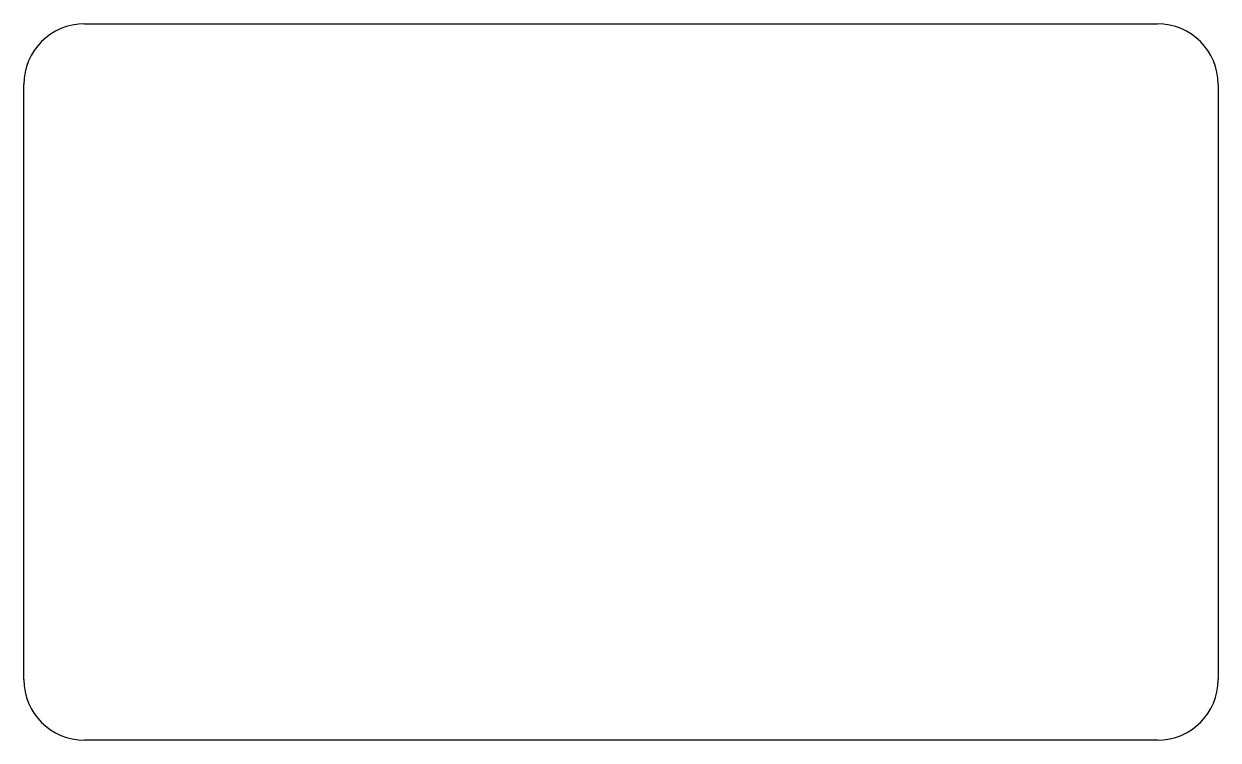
# Model space of a CAD drawing. Header units: millimetres. Extents: x 54 to 554, y 867 to 1167.
import ezdxf

# ---------------------------------------------------------------- set-up
doc = ezdxf.new("R2010")
doc.units = ezdxf.units.MM
doc.header["$LTSCALE"] = 2

msp = doc.modelspace()

# ---------------------------------------------------------------- linework, layer by layer
at = {"color": 7, "linetype": 'Continuous', "lineweight": 25}
for p, q in [((79.53, 1166.86), (528.73, 1166.86)), ((54.13, 892.26), (54.13, 1141.46)), ((554.13, 1141.46), (554.13, 892.26)), ((528.73, 866.86), (79.53, 866.86))]:
    msp.add_line(p, q, dxfattribs=at)
for centre, start, end in [((79.53, 1141.46), 90, 180), ((528.73, 1141.46), 0, 90), ((79.53, 892.26), 180, 270), ((528.73, 892.26), 270, 0)]:
    msp.add_arc(centre, 25.4, start, end, dxfattribs=at)

doc.saveas('drawing.dxf')
